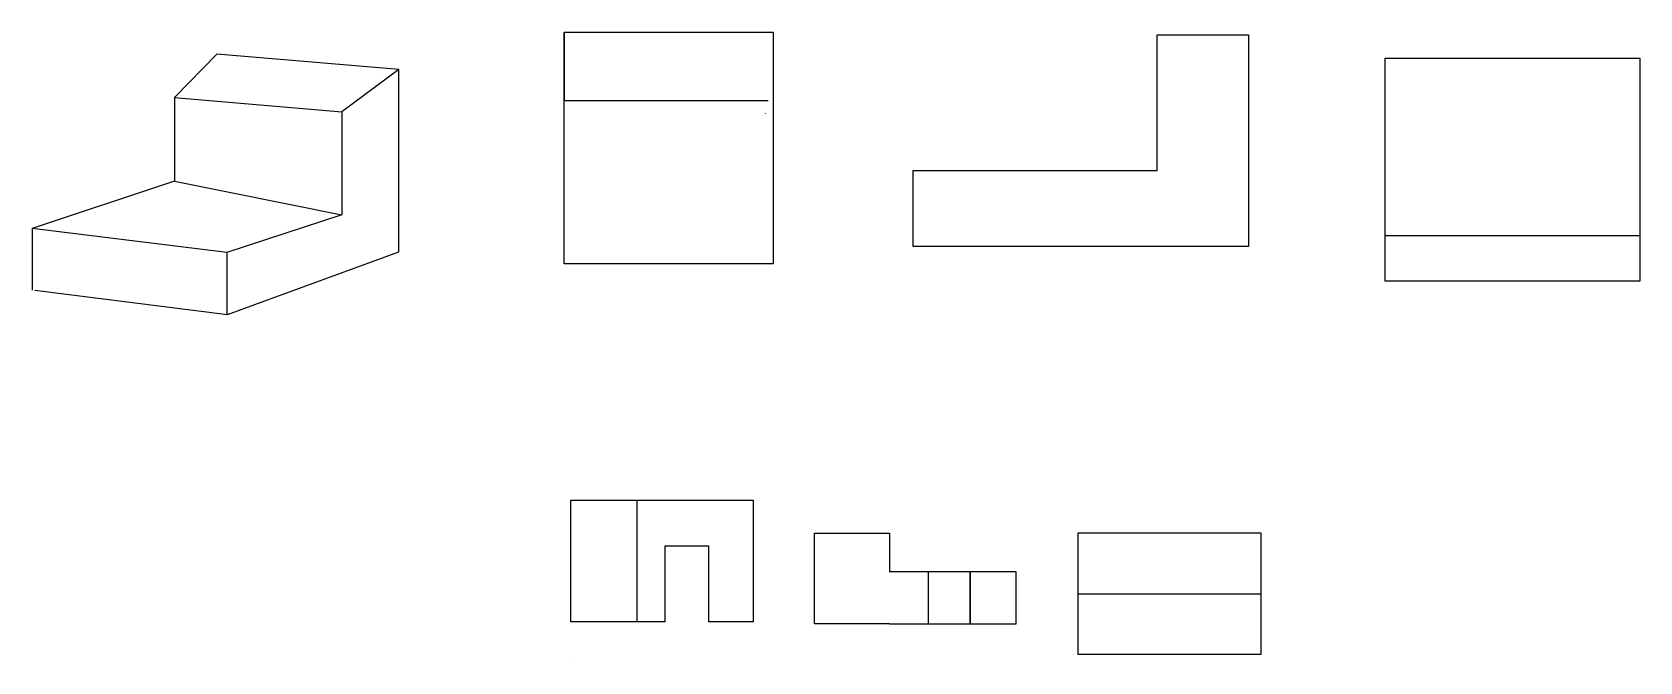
# Model space of a CAD drawing. Header units: millimetres. Extents: x 2305 to 2834, y 1741 to 1948.
import ezdxf

# ---------------------------------------------------------------- set-up
doc = ezdxf.new("R2010")
doc.units = ezdxf.units.MM

msp = doc.modelspace()

# ---------------------------------------------------------------- linework, layer by layer
for p, q in [((2480.16, 1947.76), (2480.16, 1925.32)), ((2490.08, 1946.2), (2490.08, 1946.2)), ((2365.96, 1940.53), (2352, 1926.21)), ((2425.75, 1935.46), (2365.96, 1940.53)), ((2425.75, 1935.46), (2407.03, 1921.59)), ((2425.75, 1875.46), (2425.75, 1935.46)), ((2352, 1926.21), (2352, 1898.77)), ((2352, 1926.21), (2407.03, 1921.59)), ((2480.16, 1925.32), (2547.24, 1925.32)), ((2407.03, 1921.59), (2407.03, 1887.68)), ((2546.31, 1921.04), (2546.32, 1921.08)), ((2352, 1898.77), (2305.22, 1883.12)), ((2352, 1898.77), (2407.03, 1887.68)), ((2407.03, 1887.68), (2369.18, 1875.29)), ((2305.22, 1883.12), (2305.22, 1862.87)), ((2369.18, 1875.29), (2305.22, 1883.12)), ((2750.06, 1865.87), (2750.06, 1880.87)), ((2750.06, 1880.87), (2833.79, 1880.87)), ((2369.18, 1875.29), (2369.18, 1854.87)), ((2369.4, 1854.84), (2425.75, 1875.46)), ((2306.07, 1862.87), (2369.4, 1854.84)), ((2482.29, 1793.77), (2500.01, 1793.77)), ((2500.01, 1793.77), (2504.02, 1793.77)), ((2504.02, 1793.77), (2504.02, 1753.77)), ((2613.6, 1770.23), (2599.85, 1770.23)), ((2599.85, 1770.23), (2599.85, 1753.12)), ((2628.74, 1770.23), (2613.6, 1770.23)), ((2613.6, 1770.23), (2613.6, 1753.12)), ((2613.6, 1753.12), (2613.6, 1770.23)), ((2649.14, 1743.04), (2649.14, 1763.04)), ((2649.14, 1763.04), (2709.14, 1763.04)), ((2481.95, 1740.64), (2481.95, 1740.64))]:
    msp.add_line(p, q)
for points in [[(2480.16, 1947.76), (2548.86, 1947.76), (2548.86, 1871.53), (2480.16, 1871.53)], [(2750.06, 1939.24), (2833.79, 1939.24), (2833.79, 1865.87), (2750.06, 1865.87)], [(2649.14, 1783.04), (2709.14, 1783.04), (2709.14, 1743.04), (2649.14, 1743.04)]]:
    msp.add_lwpolyline(points, close=True)
for points in [[(2675.15, 1902.28), (2675.15, 1946.9), (2705.15, 1946.9), (2705.15, 1877.28), (2675.15, 1877.28)], [(2675.15, 1877.28), (2594.9, 1877.28), (2594.9, 1902.28), (2675.15, 1902.28)], [(2513.38, 1753.77), (2482.29, 1753.77), (2482.29, 1793.77), (2542.29, 1793.77), (2542.29, 1753.77), (2527.61, 1753.77)], [(2587.1, 1753.12), (2562.4, 1753.12), (2562.4, 1782.97), (2587.1, 1782.97), (2587.1, 1770.23)], [(2513.38, 1753.77), (2513.38, 1778.75), (2527.61, 1778.75), (2527.61, 1753.77)], [(2587.1, 1753.12), (2628.74, 1753.12), (2628.74, 1770.23), (2587.1, 1770.23)]]:
    msp.add_lwpolyline(points)

doc.saveas('drawing.dxf')
